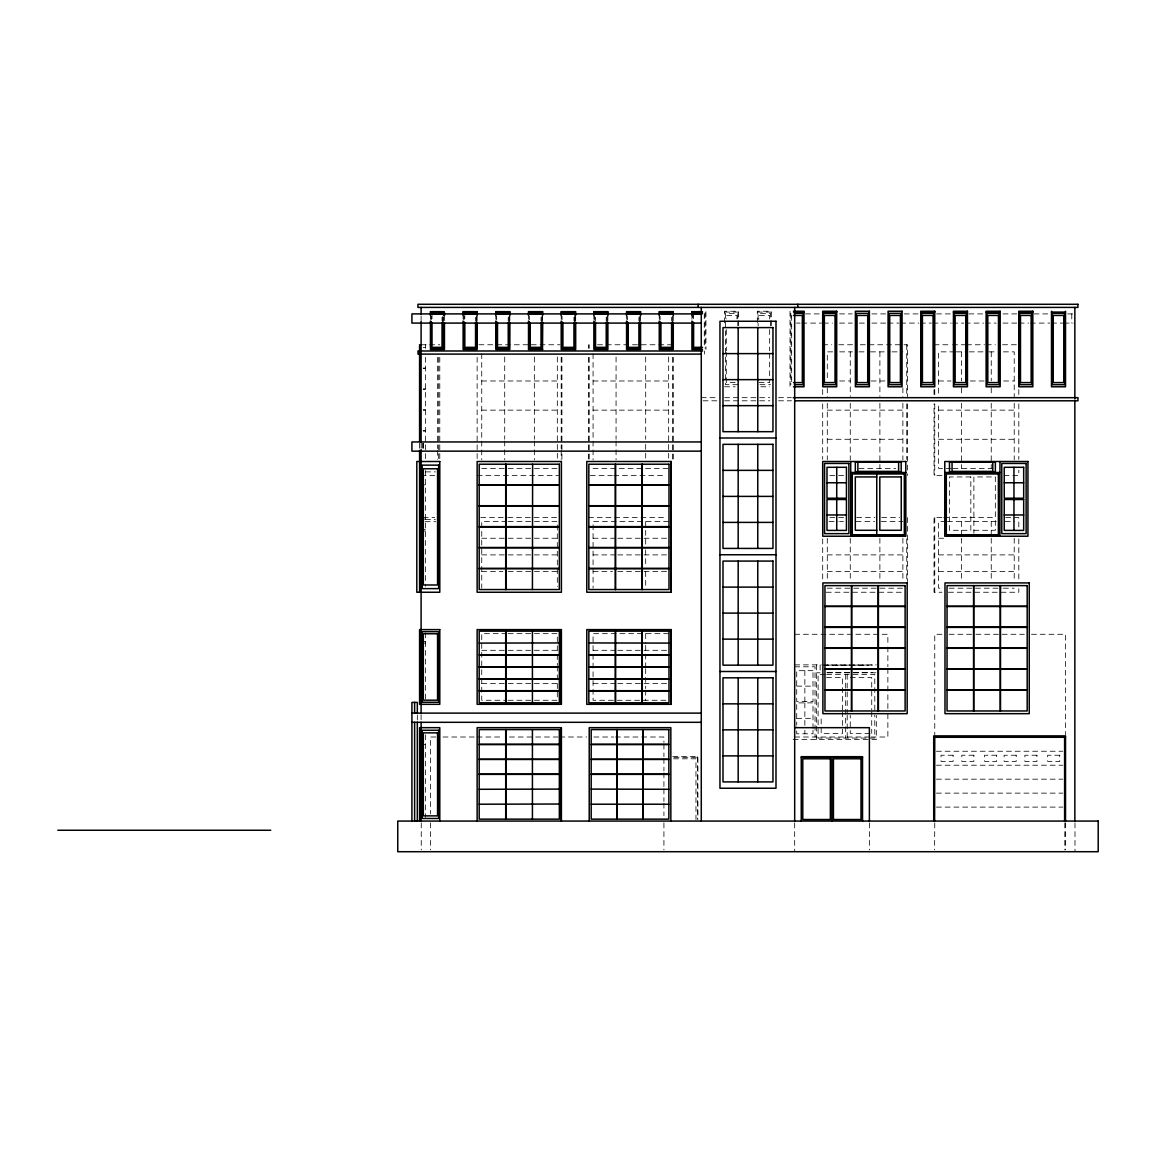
<?xml version="1.0" encoding="UTF-8"?>
<svg xmlns="http://www.w3.org/2000/svg" width="1156" height="1156" viewBox="0 0 1156 1156"><rect width="100%" height="100%" fill="white"/><g stroke="black" fill="none" stroke-linecap="round" stroke-linejoin="round"><path stroke-width="0.75" stroke-dasharray="5 3.75" d="M724.624 312.077L738.641 312.077M757.31 312.077L771.327 312.077M805.443 313.897L821.613 313.897M839.574 313.897L852.261 313.897M871.899 313.897L886.45 313.897M904.223 313.897L918.832 313.897M936.562 313.897L951.229 313.897M968.887 313.897L983.612 313.897M1003.018 313.897L1017.8 313.897M1033.999 313.897L1049.706 313.897M1067.667 313.897L1073.057 313.897M796.47 323.088L800.068 323.088M801.859 323.088L821.613 323.088M823.404 323.088L832.465 323.088M839.574 323.088L852.261 323.088M859.327 323.088L864.847 323.088M871.899 323.088L886.45 323.088M888.068 323.088L899.036 323.088M900.64 323.088L918.832 323.088M920.393 323.088L931.433 323.088M932.964 323.088L951.229 323.088M952.717 323.088L963.815 323.088M965.289 323.088L983.612 323.088M985.418 323.088L996.212 323.088M1003.018 323.088L1017.8 323.088M1019.173 323.088L1028.594 323.088M1030.401 323.088L1049.706 323.088M1051.498 323.088L1062.798 323.088M1064.069 323.088L1073.057 323.088M421.102 344.763L427.893 344.763M429.599 344.763L439.786 344.763M478.931 344.763L495.014 344.763M496.805 344.763L529.448 344.763M531.254 344.763L560.111 344.763M597.493 344.763L673.269 344.763M822.696 344.763L831.713 344.763M838.779 344.763L853.359 344.763M860.252 344.763L907.474 344.763L907.474 396.71M934.034 344.763L950.752 344.763M952.53 344.763L964.696 344.763M966.503 344.763L984.536 344.763M986.27 344.763L995.359 344.763M1002.584 344.763L1017.005 344.763M423.24 347.465L425.394 347.465M832.681 351.858L827.291 351.858L827.291 380.989M839.661 351.858L852.478 351.858M858.98 351.858L869.442 351.858M870.482 351.858L890.279 351.858M892.085 351.858L902.879 351.858M954.827 351.858L938.629 351.858L938.629 396.681M956.301 351.858L967.428 351.858M969.219 351.858L987.759 351.858M989.03 351.858L996.226 351.858M1003.422 351.858L1014.217 351.858L1014.217 396.681M423.24 368.085L425.394 368.085M423.24 368.345L425.394 368.345M481.734 380.989L557.322 380.989M593.071 380.989L668.659 380.989M839.661 380.989L850.267 380.989M871.176 380.989L885.193 380.989M938.629 380.989L950.998 380.989M970.332 380.989L984.262 380.989M1003.61 380.989L1014.217 380.989M735.187 382.593L726.3 382.593L726.3 352.551M758.986 382.593L769.65 382.593L769.65 352.551M737.803 384.688L725.462 384.688L725.462 313.334L737.803 313.334L737.803 325.833M759.911 384.688L770.488 384.688M724.624 386.783L735.129 386.783M760.821 386.783L769.578 386.783M423.24 388.98L425.394 388.98M423.24 389.24L425.394 389.24M701.273 397.678L717.5 397.678M724.624 397.678L769.766 397.678M778.508 397.678L791.398 397.678M703.079 400.8L717.529 400.8M724.624 400.8L769.853 400.8M778.508 400.8L791.513 400.8M423.24 409.874L425.394 409.874M423.24 410.134L425.394 410.134M481.734 410.134L557.322 410.134M593.071 410.134L668.659 410.134M827.291 410.134L902.879 410.134M938.629 410.134L1014.217 410.134M423.24 430.755L425.394 430.755M423.24 431.029L425.394 431.029M827.291 439.28L902.879 439.28M938.629 439.28L1014.217 439.28M481.734 468.426L506.935 468.426M508.207 468.426L557.322 468.426M593.071 468.426L668.659 468.426M858.98 468.426L895.799 468.426M951.229 468.426L938.629 468.426L938.629 403.285M953.035 468.426L994.42 468.426M425.509 471.879L435.379 471.879M421.102 475.506L434.685 475.506M477.139 475.506L558.305 475.506M590.283 475.506L612.304 475.506M613.735 475.506L666.044 475.506M829.849 475.506L844.342 475.506M941.865 475.506L934.034 475.506L934.034 403.863M1004.029 475.506L1018.812 475.506L1018.812 470.145M423.24 484.812L425.394 484.812M423.24 517.541L434.685 517.541M480.708 517.541L505.996 517.541M507.802 517.541L558.305 517.541M588.476 517.541L666.694 517.541M829.849 517.541L844.342 517.541M856.668 517.541L875.005 517.541M881.71 517.541L899.585 517.541M941.865 517.541L934.034 517.541L934.034 592.248L941.909 592.248M943.643 517.541L995.359 517.541M1005.677 517.541L1018.812 517.541L1018.812 528.22M423.24 519.087L425.394 519.087M425.509 519.622L435.379 519.622M425.105 521.688L435.783 521.688M506.935 521.587L481.734 521.587L481.734 588.202M508.207 521.587L557.322 521.587L557.322 586.54M668.659 521.587L593.071 521.587L593.071 588.202M829.054 521.587L838.086 521.587M839.661 521.587L843.49 521.587M856.09 521.587L874.673 521.587M881.277 521.587L902.879 521.587M945.825 521.587L938.629 521.587L938.629 588.202L942.227 588.202M947.472 521.587L996.226 521.587M1005.214 521.587L1014.217 521.587M423.24 529.477L425.394 529.477M973.887 530.286L995.33 530.286L995.33 476.937L973.887 476.937L973.887 533.263M423.24 531.023L425.394 531.023M481.734 538.248L504.71 538.248M508.207 538.248L530.85 538.248M534.347 538.248L557.322 538.248M593.071 538.248L616.061 538.248M617.795 538.248L668.659 538.248M938.629 538.248L943.932 538.248M481.734 554.894L504.71 554.894M508.207 554.894L530.85 554.894M534.347 554.894L557.322 554.894M593.071 554.894L616.061 554.894M617.795 554.894L668.659 554.894M827.291 554.894L902.879 554.894M938.629 554.894L1014.217 554.894M481.734 571.555L502.947 571.555M508.207 571.555L557.322 571.555M593.071 571.555L612.521 571.555M617.795 571.555L666.896 571.555M827.291 571.555L902.879 571.555M938.629 571.555L1014.217 571.555M827.291 588.202L852.478 588.202M853.749 588.202L902.879 588.202M949.235 588.202L1001.847 588.202M1003.422 588.202L1014.217 588.202M826.265 592.248L903.862 592.248M948.469 592.248L1018.812 592.248L1018.812 588.693M506.935 633.661L481.734 633.661L481.734 700.276L506.935 700.276M508.207 633.661L557.322 633.661L557.322 665.307M668.659 633.661L593.071 633.661L593.071 700.276L668.659 700.276M794.678 634.283L887.866 634.283L887.866 645.091M941.923 634.283L934.756 634.283L934.756 734.855M949.09 634.283L974.161 634.283M975.939 634.283L1024.317 634.283M1031.455 634.283L1065.514 634.283L1065.471 734.855M423.24 641.551L425.394 641.551M423.24 643.097L425.394 643.097M481.734 650.308L504.71 650.308M508.207 650.308L530.85 650.308M534.347 650.308L557.322 650.308M593.071 650.308L616.061 650.308M617.795 650.308L668.659 650.308M794.678 664.873L821.295 664.873M823.072 664.873L876.32 664.873M827.147 665.09L872.751 665.09M823.679 665.321L869.196 665.321M794.678 666.81L815.038 666.81L815.038 737.008M827.19 672.359L869.196 672.359M827.147 672.575L872.751 672.575M816.57 672.792L820.081 672.792M827.118 672.792L876.32 672.792M825.182 674.353L818.101 674.353L818.101 738.063L874.789 738.063L874.789 715.058M826.713 674.353L874.789 674.353L874.789 713.281M826.526 677.459L842.608 677.459L842.608 709.929M850.267 677.459L871.725 677.459L871.725 709.929M481.734 683.615L504.71 683.615M508.207 683.615L530.85 683.615M534.347 683.615L557.322 683.615M593.071 683.615L616.061 683.615M617.795 683.615L666.896 683.615M796.715 686.129L813 686.129M508.207 700.276L557.322 700.276L557.322 689.467M796.715 718.338L813 718.338M869.933 733.381L850.267 733.381L850.267 715.333M435.826 737.008L430.437 737.008L430.437 813.911M443.008 737.008L475.347 737.008M477.139 737.008L502.282 737.008M509.464 737.008L557.958 737.008M559.75 737.008L586.699 737.008M593.881 737.008L613.634 737.008M615.425 737.008L663.92 737.008L663.92 742.383M794.678 737.008L869.948 737.008M871.075 737.008L887.866 737.008L887.866 711.778M793.146 739.594L876.32 739.594L876.32 715.376M423.24 744.522L425.394 744.522M936.418 751.241L1062.798 751.241M672.676 756.718L697.921 756.718L697.921 819.286M674.064 757.252L697.501 757.252M673.558 758.798L695.97 758.798L695.97 819.532M936.418 765.214L1062.798 765.214M936.418 779.173L1062.798 779.173M936.418 793.132L1062.798 793.132M936.418 807.105L1062.798 807.105M1074.993 822.87L1074.993 851.712M1071.785 313.897L1071.785 323.088M1065.514 822.87L1065.471 849.906M1064.821 822.87L1064.821 849.906M1018.812 389.543L1018.812 396.71M1018.812 403.863L1018.812 459.394M1018.812 538.884L1018.812 581.584M1014.217 403.285L1014.217 459.857M1014.217 538.248L1014.217 581.54M991.241 351.858L991.241 380.989M991.241 387.852L991.241 396.421M991.241 403.285L991.241 468.426M991.241 521.587L991.241 536.572M991.241 538.248L991.241 581.54M961.604 351.858L961.604 380.989M961.604 387.852L961.604 396.421M961.604 403.285L961.604 468.426M961.604 521.587L961.604 536.572M961.604 538.248L961.604 581.54M934.756 389.543L934.756 396.71M934.756 403.863L934.756 475.506M934.756 517.541L934.756 592.248M934.756 822.87L934.612 849.906M934.034 389.543L934.034 396.71M907.474 403.863L907.474 475.506M907.474 517.541L907.474 581.584M906.738 344.763L906.738 396.71M906.738 403.863L906.738 459.394M906.738 538.884L906.738 581.584M902.879 387.852L902.879 396.681M902.879 403.285L902.879 459.857M902.879 538.248L902.879 581.54M887.866 646.898L887.866 666.723M887.866 668.529L887.866 709.972M879.889 351.858L879.889 396.421M879.889 403.285L879.889 468.426M879.889 538.248L879.889 581.54M871.725 711.735L871.725 733.381M869.442 822.87L869.442 849.906M850.267 351.858L850.267 396.421M850.267 403.285L850.267 459.857M850.267 538.248L850.267 581.54M847.203 674.353L847.203 713.281M847.203 715.058L847.203 738.063M845.672 674.353L845.672 738.063M842.608 711.735L842.608 733.381L821.165 733.381L821.165 715.333M827.291 387.852L827.291 396.681M827.291 403.285L827.291 459.857M827.291 538.248L827.291 581.54M822.696 389.543L822.696 396.71M822.696 403.863L822.696 459.394M822.696 538.884L822.696 581.584M820.124 665.09L820.124 672.575M816.57 664.873L816.57 739.594M813 728.641L813 702.877L796.715 702.877L796.715 725.202M813 730.361L813 733.785L796.715 733.785L796.715 726.922M804.851 670.668L804.851 701.591M804.851 702.877L804.851 728.641M804.851 730.361L804.851 733.785M794.678 822.87L794.678 851.712M791.672 315.444L791.672 382.593M790.834 313.334L790.834 384.688M790.01 311.239L790.01 386.783M771.327 325.631L771.327 311.239L757.31 311.239L757.31 325.631M770.488 325.833L770.488 313.334L758.148 313.334L758.148 325.833M769.65 318.969L769.65 315.444L758.986 315.444L758.986 318.969M769.65 329.576L769.65 350.788M738.641 325.631L738.641 311.239L724.624 311.239L724.624 325.631M736.964 318.969L736.964 315.444L726.3 315.444L726.3 318.969M726.3 329.576L726.3 350.788M705.955 311.658L705.955 349.43M705.117 312.712L705.117 348.389M704.394 350.99L704.394 354.097M704.279 313.753L704.279 347.335M697.501 756.718L697.501 819.301M693.614 313.753L693.614 320.819M692.776 312.712L692.776 319.836M691.938 315.256L691.938 319.258M673.269 315.631L673.269 320.963M673.269 357.305L673.269 452.227M673.269 454.019L673.269 459.394M672.676 357.305L672.676 452.227M672.676 454.019L672.676 459.394M672.431 316.282L672.431 321.628M671.593 317.293L671.593 320.819M668.659 356.987L668.659 459.857M663.92 744.161L663.92 756.689M663.92 758.481L663.92 770.994M663.92 772.786L663.92 787.092M663.92 788.869L663.92 801.397M663.92 803.189L663.92 815.702M663.92 822.87L663.92 849.906M660.09 316.282L660.09 319.836M659.252 315.66L659.252 319.258M645.684 356.987L645.684 439.28M645.684 444.424L645.684 459.857M645.684 521.587L645.684 548.233M645.684 549.895L645.684 566.556M645.684 571.555L645.684 586.54M645.684 633.661L645.684 643.661M645.684 645.323L645.684 666.969M645.684 668.63L645.684 688.615M645.684 690.277L645.684 700.276M640.569 315.631L640.569 320.963M639.745 316.282L639.745 321.628M638.907 317.293L638.907 320.819M627.405 316.282L627.405 319.836M626.566 315.66L626.566 319.258M616.061 356.987L616.061 439.28M616.061 441L616.061 459.857M607.883 315.631L607.883 320.963M607.059 316.282L607.059 321.628M606.221 317.293L606.221 320.819M595.542 317.293L595.542 320.819M594.719 316.282L594.719 319.836M593.881 315.66L593.881 319.258M593.071 353.649L593.071 459.857M589.213 344.763L589.213 348.346M589.213 357.305L589.213 452.227M589.213 454.019L589.213 459.394M588.476 344.763L588.476 348.346M588.476 357.305L588.476 452.227M588.476 454.019L588.476 459.394M575.688 317.062L575.688 320.646M575.197 315.631L575.197 320.963M574.821 316.282L574.821 321.628M573.954 317.293L573.954 320.819M562.047 316.282L562.047 319.836M561.917 357.305L561.917 452.227M561.917 454.019L561.917 459.394M561.195 315.66L561.195 319.258M561.195 357.305L561.195 448.644M561.195 450.435L561.195 459.394M557.322 356.987L557.322 459.857M557.322 666.073L557.322 688.615M542.511 315.631L542.511 320.963M541.889 316.282L541.889 321.628M541.037 317.293L541.037 320.819M534.347 356.987L534.347 439.28M534.347 441L534.347 459.857M529.347 316.282L529.347 319.836M528.509 315.66L528.509 319.258M509.825 315.631L509.825 320.963M509.074 316.282L509.074 321.628M508.235 317.293L508.235 320.819M504.71 356.987L504.71 439.28M504.71 441L504.71 459.857M496.661 316.282L496.661 319.836M495.823 315.66L495.823 319.258M481.734 353.649L481.734 459.857M477.139 315.631L477.139 320.963M477.139 357.305L477.139 459.394M476.388 316.282L476.388 321.628M475.55 317.293L475.55 320.819M464.813 313.753L464.813 319.056M463.975 316.282L463.975 319.836M463.123 315.66L463.123 319.258M444.453 315.631L444.453 320.963M443.615 317.062L443.615 320.646M442.835 316.282L442.835 321.628M442.04 317.293L442.04 320.819M439.786 357.305L439.786 459.394M438.673 357.349L438.673 459.351M437.56 357.392L437.56 448.586M437.56 450.363L437.56 459.308M432.012 313.753L432.012 319.056M431.231 316.282L431.231 319.836M430.437 315.66L430.437 319.258M430.437 822.87L430.437 849.906M425.394 344.763L425.394 348.346M425.394 357.305L425.394 452.227M425.394 453.672L425.394 459.394M425.394 470.478L425.394 586.323M425.394 632.838L425.394 701.244M425.394 734.855L425.394 817.48M423.327 443.21L423.327 448.586M423.24 443.066L423.24 448.21M422.215 443.239L422.215 448.615M421.246 822.87L421.246 849.906M421.102 316.296L421.102 321.643M421.102 443.066L421.102 448.644M421.102 714.654L421.102 720.491M419.585 443.239L419.585 448.644M417.33 714.986L417.33 720.376M970.823 476.937L949.365 476.937L949.365 530.286L970.823 530.286L970.823 476.937M813 670.668L796.715 670.668L796.715 701.591L813 701.591L813 670.668M953.108 755.229L941.042 755.229L941.042 761.385L953.108 761.385L953.108 755.229M973.872 755.229L961.792 755.229L961.792 761.385L973.872 761.385L973.872 755.229M996.674 755.229L984.594 755.229L984.594 761.385L996.674 761.385L996.674 755.229M1016.182 755.229L1004.116 755.229L1004.116 761.385L1016.182 761.385L1016.182 755.229M1036.946 755.229L1024.881 755.229L1024.881 761.385L1036.946 761.385L1036.946 755.229M1059.749 755.229L1047.668 755.229L1047.668 761.385L1059.749 761.385L1059.749 755.229"/><path stroke-width="1.5" d="M793.507 311.239L804.012 311.239L804.012 386.783L793.507 386.783M702.443 311.658L691.938 311.658L691.938 315.66M430.437 312.077L444.453 312.077L444.453 315.631M463.123 312.077L477.139 312.077M495.823 312.077L509.825 312.077M528.509 312.077L542.511 312.077M561.195 312.077L575.197 312.077L575.197 315.631M593.881 312.077L607.883 312.077M626.566 312.077L640.569 312.077M659.252 312.077L673.269 312.077M691.938 312.077L702.443 312.077M793.507 312.077L804.012 312.077M822.696 312.077L836.698 312.077M920.754 312.077L934.756 312.077M953.44 312.077L967.456 312.077M986.126 312.077L1000.142 312.077M1018.812 312.077L1032.828 312.077M1051.498 312.077L1065.514 312.077M431.231 312.712L442.835 312.712M463.975 312.712L476.388 312.712M496.661 312.712L509.074 312.712M529.347 312.712L541.889 312.712M562.047 312.712L574.821 312.712M594.719 312.712L607.059 312.712M627.405 312.712L639.745 312.712M660.09 312.712L672.431 312.712M692.776 312.712L701.591 312.712M794.36 313.334L803.174 313.334L803.174 384.688L794.36 384.688M432.012 313.753L442.04 313.753M464.813 313.753L475.55 313.753M497.499 313.753L508.235 313.753M530.199 313.753L541.037 313.753M562.914 313.753L573.954 313.753M595.542 313.753L606.221 313.753M628.228 313.753L638.907 313.753M660.929 313.753L671.593 313.753M693.614 313.753L702.501 313.753M701.273 313.897L411.912 313.897L411.912 323.088L701.273 323.088M793.45 315.444L802.336 315.444L802.336 382.593L793.45 382.593M421.102 344.763L419.585 344.763L419.585 441.476M702.501 347.335L693.614 347.335L693.614 322.596M701.591 348.389L692.776 348.389L692.776 321.628M542.728 349.43L528.509 349.43L528.509 321.05M702.443 349.43L691.938 349.43L691.938 321.05M702.588 350.99L417.995 350.99L417.995 354.097L701.273 354.097M722.991 353.62L772.959 353.62M722.991 379.645L772.959 379.645M793.204 397.678L1077.97 397.678L1077.97 400.8L794.678 400.8M722.991 405.655L772.959 405.655M719.957 438.008L775.994 438.008M701.273 441.953L411.912 441.953L411.912 451.143L701.273 451.143M722.991 470.362L772.959 470.362M850.715 472.501L905.856 472.486M944.77 472.486L999.969 472.501M876.754 476.937L855.31 476.937L855.31 530.286L876.754 530.286M826.988 482.76L846.452 482.76M1004.232 482.76L1023.681 482.76M479.191 484.826L559.345 484.826M588.837 484.826L668.992 484.826M479.191 485.087L559.345 485.087M588.837 485.087L668.992 485.087M722.991 496.386L772.959 496.386M479.191 505.721L559.345 505.721M588.837 505.721L668.992 505.721M479.191 505.981L559.345 505.981M588.837 505.981L668.992 505.981M826.988 514.969L846.452 514.969M1004.232 514.969L1023.681 514.969M722.991 522.396L772.959 522.396M479.191 526.616L559.345 526.616M588.837 526.616L668.992 526.616M479.191 526.876L559.345 526.876M588.837 526.876L668.992 526.876M479.191 547.496L559.345 547.496M588.837 547.496L668.992 547.496M479.191 547.771L559.345 547.771M588.837 547.771L668.992 547.771M719.957 554.75L775.994 554.75M479.191 568.391L559.345 568.391M588.837 568.391L668.992 568.391M479.191 568.665L559.345 568.665M588.837 568.665L668.992 568.665M722.991 587.104L772.959 587.104M824.965 606.235L905.119 606.235M947.039 606.235L1027.193 606.235M824.965 606.51L905.119 606.51M947.039 606.51L1027.193 606.51M722.991 613.114L772.959 613.114M824.965 627.13L905.119 627.13M947.039 627.13L1027.193 627.13M824.965 627.39L905.119 627.39M947.039 627.39L1027.193 627.39M722.991 639.138L772.959 639.138M479.191 643.097L559.345 642.938M588.837 642.938L668.992 643.097M824.965 648.025L905.119 648.025M947.039 648.025L1027.193 648.025M824.965 648.285L905.119 648.285M947.039 648.285L1027.193 648.285M479.191 666.81L559.345 666.81M588.837 666.81L668.992 666.81M479.191 666.969L559.345 666.969M588.837 666.969L668.992 666.969M824.965 668.919L905.119 668.919M947.039 668.919L1027.193 668.919M824.965 669.18L905.119 669.18M947.039 669.18L1027.193 669.18M719.957 671.491L775.994 671.491M479.191 678.76L559.345 678.76M588.837 678.76L668.992 678.76M479.191 678.904L559.345 678.904M588.837 678.904L668.992 678.904M824.965 689.8L905.119 689.8M947.039 689.8L1027.193 689.8M824.965 690.074L905.119 690.074M947.039 690.074L1027.193 690.074M479.191 690.696L559.345 690.696M588.837 690.696L668.992 690.696M479.191 690.84L559.345 690.84M588.837 690.84L668.992 690.84M722.991 703.845L772.959 703.845M411.912 713.122L701.273 713.122M411.912 722.312L701.273 722.312M794.678 727.673L869.384 727.673L869.384 821.063M722.991 729.855L772.959 729.855M1065.514 737.008L934.756 737.008L934.612 821.063M934.612 737.282L1064.604 737.282L1064.604 821.063M479.191 744.334L559.345 744.334M591.193 744.334L668.847 744.334M479.191 744.522L559.345 744.522M591.193 744.522L668.847 744.522M722.991 755.88L772.959 755.88M801.253 757.223L862.535 757.223M479.191 759.261L559.345 759.261M591.193 759.261L668.847 759.261M479.191 759.449L559.345 759.449M591.193 759.449L668.847 759.449M479.191 774.173L559.345 774.173M591.193 774.173L668.847 774.173M479.191 774.375L559.345 774.375M591.193 774.375L668.847 774.375M479.191 789.288L559.345 789.1M591.193 789.1L668.847 789.288M479.191 804.215L559.345 804.027M591.193 804.215L668.847 804.215M57.8 830.254L270.75 830.254M1074.849 307.409L1074.849 399.008M1074.849 400.8L1074.849 821.063M1065.514 311.239L1065.514 386.783L1051.498 386.783L1051.498 311.239M1065.514 821.063L1065.514 735.881L933.716 735.881L933.716 821.063M1013.957 467.299L1013.957 498.222M1013.957 499.508L1013.957 530.416M1000.475 585.615L1000.475 710.969M1000.272 585.615L1000.272 710.969M999.969 461.504L999.926 536.225M973.757 585.615L973.757 710.969M973.554 585.615L973.554 710.969M878.401 585.615L878.401 710.969M878.184 585.615L878.184 710.969M876.754 473.974L876.754 534.766M862.535 821.035L862.535 756.689L801.253 756.689L801.253 821.035M851.683 585.615L851.683 710.969M851.466 585.615L851.466 710.969M850.715 461.504L850.715 536.225M836.727 467.299L836.727 498.222M836.727 499.508L836.727 530.416M831.901 756.689L831.901 821.035M797.785 304.288L797.785 307.409M794.678 307.409L794.678 821.063M757.772 327.596L757.772 431.679M757.772 444.338L757.772 548.421M757.772 561.079L757.772 665.162M757.772 677.821L757.772 781.904M738.178 327.596L738.178 431.679M738.178 444.338L738.178 548.421M738.178 561.079L738.178 665.162M738.178 677.821L738.178 781.904M701.273 307.409L701.273 821.063M698.166 304.288L698.166 307.409M673.269 315.631L673.269 311.658L659.252 311.658L659.252 315.66M673.269 322.452L673.269 349.43L659.252 349.43L659.252 321.05M672.431 321.628L672.431 348.389L660.09 348.389L660.09 321.628M671.593 322.596L671.593 347.335L660.929 347.335L660.929 322.596M670.841 461.504L670.841 592.248M670.841 629.615L670.841 704.322M670.841 821.063L670.841 727.673L589.213 727.673L589.213 821.063M642.967 729.595L642.967 819.142M642.765 729.595L642.765 819.142M642.274 464.206L642.274 589.56M642.274 631.147L642.274 702.79M642.071 464.206L642.071 589.56M642.071 631.147L642.071 702.79M640.569 315.631L640.569 311.658L626.566 311.658L626.566 315.66M640.569 322.452L640.569 349.43L626.566 349.43L626.566 321.05M639.745 321.628L639.745 348.389L627.405 348.389L627.405 321.628M638.907 322.596L638.907 347.335L628.228 347.335L628.228 322.596M617.087 729.595L617.087 819.142M616.885 729.595L616.885 819.142M615.556 464.206L615.556 589.56M615.556 631.147L615.556 702.79M615.353 464.206L615.353 589.56M615.353 631.147L615.353 702.79M607.883 315.631L607.883 311.658L593.881 311.658L593.881 315.66M607.883 322.452L607.883 349.43L593.881 349.43L593.881 321.05M607.059 321.628L607.059 348.389L594.719 348.389L594.719 321.628M606.221 322.596L606.221 347.335L595.542 347.335L595.542 322.596M575.688 315.256L575.688 311.658L561.195 311.658L561.195 315.66M575.688 322.452L575.688 349.43L561.195 349.43L561.195 321.05M575.197 322.755L575.197 349.43M574.821 321.628L574.821 348.389L562.047 348.389L562.047 321.628M573.954 322.596L573.954 347.335L562.914 347.335L562.914 322.596M561.397 821.063L561.397 727.673L477.139 727.673L477.139 821.063M561.195 629.615L561.195 704.322M561.195 727.673L561.195 821.063M542.511 315.631L542.728 311.658L528.509 311.658L528.509 315.66M542.728 322.452L542.511 349.43M541.889 321.628L541.889 348.389L529.347 348.389L529.347 321.628M541.037 322.596L541.037 347.335L530.199 347.335L530.199 322.596M532.627 464.206L532.425 589.56M532.425 631.147L532.425 702.79M532.425 729.595L532.425 819.142M509.825 315.631L509.912 311.658L495.823 311.658L495.823 315.66M509.912 322.452L509.825 349.43L495.823 349.43L495.823 321.05M509.074 321.628L509.074 348.389L496.661 348.389L496.661 321.628M508.235 322.596L508.235 347.335L497.499 347.335L497.499 322.596M505.909 464.206L505.909 589.56M505.909 631.147L505.909 702.79M505.909 729.595L505.909 819.142M505.707 464.206L505.707 589.56M505.707 631.147L505.707 702.79M505.707 729.595L505.707 819.142M477.139 315.631L477.226 311.658L463.123 311.658L463.123 315.66M477.226 322.452L477.139 349.43L463.123 349.43L463.123 321.05M476.388 321.628L476.388 348.389L463.975 348.389L463.975 321.628M475.55 322.596L475.55 347.335L464.813 347.335L464.813 322.596M444.453 322.755L444.453 349.43L430.437 349.43L430.437 321.05M443.615 315.256L443.615 311.658L430.437 311.658L430.437 315.66M443.615 322.452L443.615 349.43M442.835 321.628L442.835 348.389L431.231 348.389L431.231 321.628M442.04 322.596L442.04 347.335L432.012 347.335L432.012 322.596M439.786 821.063L439.786 727.673L419.585 727.673L419.585 821.063M421.102 307.409L421.102 314.591M421.102 321.643L421.102 442.372M421.102 449.54L421.102 713.31M421.102 722.283L421.102 821.063M419.931 756.718L419.931 821.063M419.585 450.406L419.585 461.186M419.585 461.504L419.585 592.248M417.33 713.18L417.33 702.4L411.912 702.4L411.912 821.063M417.33 722.182L417.33 821.063M414.614 702.4L414.614 713.122M414.614 722.312L414.614 821.063M1077.912 304.288L417.937 304.288L417.937 307.409L1077.912 307.409L1077.912 304.288M836.698 311.239L822.696 311.239L822.696 386.783L836.698 386.783L836.698 311.239M869.384 311.239L855.382 311.239L855.382 386.783L869.384 386.783L869.384 311.239M902.07 311.239L888.068 311.239L888.068 386.783L902.07 386.783L902.07 311.239M934.756 311.239L920.754 311.239L920.754 386.783L934.756 386.783L934.756 311.239M967.456 311.239L953.44 311.239L953.44 386.783L967.456 386.783L967.456 311.239M1000.142 311.239L986.126 311.239L986.126 386.783L1000.142 386.783L1000.142 311.239M1032.828 311.239L1018.812 311.239L1018.812 386.783L1032.828 386.783L1032.828 311.239M835.86 313.334L823.52 313.334L823.52 384.688L835.86 384.688L835.86 313.334M868.546 313.334L856.206 313.334L856.206 384.688L868.546 384.688L868.546 313.334M901.247 313.334L888.906 313.334L888.906 384.688L901.247 384.688L901.247 313.334M933.932 313.334L921.592 313.334L921.592 384.688L933.932 384.688L933.932 313.334M966.618 313.334L954.278 313.334L954.278 384.688L966.618 384.688L966.618 313.334M999.304 313.334L986.964 313.334L986.964 384.688L999.304 384.688L999.304 313.334M1031.99 313.334L1019.65 313.334L1019.65 384.688L1031.99 384.688L1031.99 313.334M1064.676 313.334L1052.336 313.334L1052.336 384.688L1064.676 384.688L1064.676 313.334M835.037 315.444L824.358 315.444L824.358 382.593L835.037 382.593L835.037 315.444M867.723 315.444L857.044 315.444L857.044 382.593L867.723 382.593L867.723 315.444M900.408 315.444L889.73 315.444L889.73 382.593L900.408 382.593L900.408 315.444M933.094 315.444L922.416 315.444L922.416 382.593L933.094 382.593L933.094 315.444M965.78 315.444L955.116 315.444L955.116 382.593L965.78 382.593L965.78 315.444M998.466 315.444L987.802 315.444L987.802 382.593L998.466 382.593L998.466 315.444M1031.152 315.444L1020.488 315.444L1020.488 382.593L1031.152 382.593L1031.152 315.444M1063.838 315.444L1053.174 315.444L1053.174 382.593L1063.838 382.593L1063.838 315.444M775.994 321.267L719.957 321.267L719.957 788.233L775.994 788.233L775.994 321.267M772.959 327.596L722.991 327.596L722.991 431.679L772.959 431.679L772.959 327.596M772.959 444.338L722.991 444.338L722.991 548.421L772.959 548.421L772.959 444.338M439.786 461.504L416.81 461.504L416.81 592.248L439.786 592.248L439.786 461.504M561.397 461.504L477.139 461.504L477.139 592.248L561.397 592.248L561.397 461.504M671.058 461.504L586.786 461.504L586.786 592.248L671.058 592.248L671.058 461.504M905.856 461.504L822.696 461.504L822.74 536.225L905.856 536.225L905.798 461.504M1027.944 461.504L944.77 461.504L944.77 536.225L1027.944 536.225L1027.944 461.504M901.189 461.952L855.324 461.952L855.324 471.706L901.189 471.706L901.189 461.952M995.359 461.952L949.481 461.952L949.481 471.706L995.359 471.706L995.359 461.952M898.631 462.241L857.882 462.241L857.882 471.417L898.631 471.417L898.631 462.241M992.787 462.241L952.053 462.241L952.053 471.417L992.787 471.417L992.787 462.241M848.88 463.44L824.56 463.44L824.56 533.639L848.88 533.639L848.88 463.44M1026.123 463.44L1001.79 463.44L1001.79 533.639L1026.123 533.639L1026.123 463.44M559.345 464.206L479.191 464.206L479.191 589.56L559.345 589.56L559.345 464.206M668.992 464.206L588.837 464.206L588.837 589.56L668.992 589.56L668.992 464.206M438.673 465.131L422.215 465.131L422.215 588.621L438.673 588.621L438.673 465.131M846.452 467.299L826.988 467.299L826.988 498.222L846.452 498.222L846.452 467.299M1023.681 467.299L1004.232 467.299L1004.232 498.222L1023.681 498.222L1023.681 467.299M437.56 468.772L423.327 468.772L423.327 584.994L437.56 584.994L437.56 468.772M904.324 473.974L852.247 473.974L852.247 534.766L904.324 534.766L904.324 473.974M998.394 473.974L946.302 473.974L946.302 534.766L998.394 534.766L998.394 473.974M901.261 476.937L879.817 476.937L879.817 530.286L901.261 530.286L901.261 476.937M846.452 499.508L826.988 499.508L826.988 530.416L846.452 530.416L846.452 499.508M1023.681 499.508L1004.232 499.508L1004.232 530.416L1023.681 530.416L1023.681 499.508M772.959 561.079L722.991 561.079L722.991 665.162L772.959 665.162L772.959 561.079M907.171 582.913L822.899 582.913L822.899 713.671L907.171 713.671L907.171 582.913M1029.245 582.913L944.987 582.913L944.987 713.671L1029.245 713.671L1029.245 582.913M905.119 585.615L824.965 585.615L824.965 710.969L905.119 710.969L905.119 585.615M1027.193 585.615L947.039 585.615L947.039 710.969L1027.193 710.969L1027.193 585.615M439.786 629.615L419.585 629.615L419.585 704.322L439.786 704.322L439.786 629.615M561.397 629.615L477.139 629.615L477.139 704.322L561.397 704.322L561.397 629.615M671.058 629.615L586.786 629.615L586.786 704.322L671.058 704.322L671.058 629.615M559.345 631.147L479.191 631.147L479.191 702.79L559.345 702.79L559.345 631.147M668.992 631.147L588.837 631.147L588.837 702.79L668.992 702.79L668.992 631.147M438.673 631.682L422.215 631.682L422.215 702.256L438.673 702.256L438.673 631.682M437.56 633.763L423.327 633.763L423.327 700.175L437.56 700.175L437.56 633.763M559.345 654.874L479.191 654.874L559.345 655.033M668.992 654.874L588.837 654.874L668.992 655.033M772.959 677.821L722.991 677.821L722.991 781.904L772.959 781.904L772.959 677.821M559.345 729.595L479.191 729.595L479.191 819.142L559.345 819.142L559.345 729.595M668.847 729.595L591.193 729.595L591.193 819.142L668.847 819.142L668.847 729.595M438.673 730.274L422.215 730.274L422.215 818.477L438.673 818.477L438.673 730.274M437.56 732.861L423.327 732.861L423.327 815.876L437.56 815.876L437.56 732.861M830.369 758.784L802.784 758.784L802.784 819.503L830.369 819.503L830.369 758.784M861.003 758.784L833.433 758.784L833.433 819.503L861.003 819.503L861.003 758.784M1098.2 821.063L397.751 821.063L397.751 851.712L1098.2 851.712L1098.2 821.063"/></g></svg>
